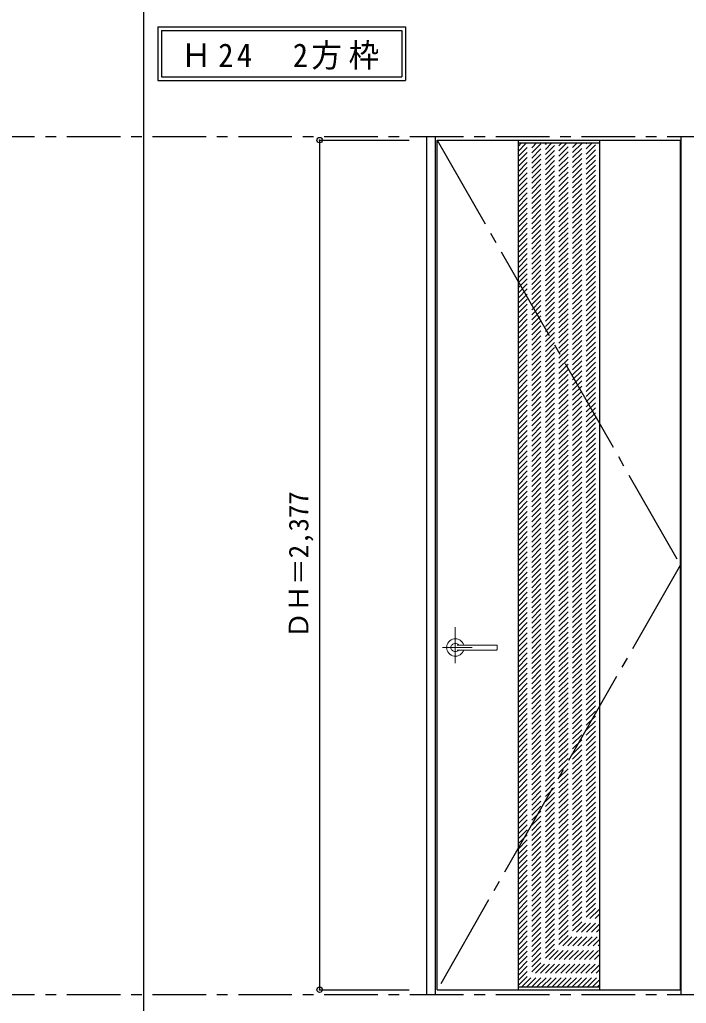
# Model space of a CAD drawing. Units: millimetres, scale not verified. Extents: x -6000 to 5700, y -4307 to 4260.
# Drawn here: x 858 to 2723, y -2788 to -36 of the extents above; entities that cross this region are included whole.
import ezdxf
from ezdxf.enums import TextEntityAlignment as Align

# ---------------------------------------------------------------- set-up
doc = ezdxf.new("R2010")
doc.units = ezdxf.units.MM
doc.header["$LTSCALE"] = 30
doc.header["$PDMODE"] = 32
doc.header["$PDSIZE"] = 15
for name, pattern in [('CHAIN1', [8, 5, -1, 1, -1]), ('CHAIN2', [12, 9, -1, 1, -1]), ('DASHED1', [1.8, 1.2, -0.6])]:
    doc.linetypes.add(name, pattern=pattern)
for name, color, linetype in [('0-1_通り芯', 7, 'CHAIN1'), ('0-2_扉', 3, 'Continuous'), ('0-3_仕上げ', 7, 'Continuous'), ('0-4_枠', 3, 'Continuous'), ('0-7', 7, 'CHAIN2'), ('0-A_文字', 7, 'Continuous'), ('0-B_寸法', 7, 'Continuous'), ('0-C_ハッチ', 4, 'DASHED1'), ('F-1_枠', 6, 'Continuous')]:
    doc.layers.add(name, color=color, linetype=linetype)
doc.layers.add('0-5_レバー', color=7, linetype='Continuous', lineweight=18)
doc.styles.add('ＭＳ ゴシック', font='')
doc.styles.get('ＭＳ ゴシック').set_extended_font_data('MS Gothic')

msp = doc.modelspace()

# ---------------------------------------------------------------- linework, layer by layer
at = {"layer": '0-1_通り芯'}
for p, q in [((-5490, -362.5), (3436.4, -362.5)), ((-5490, -2762.5), (3436.4, -2762.5))]:
    msp.add_line(p, q, dxfattribs=at)
at = {"layer": '0-2_扉'}
for p, q in [((2026.4, -372.5), (2706.4, -372.5)), ((2026.4, -2749.5), (2026.4, -372.5)), ((2706.4, -2749.5), (2706.4, -372.5)), ((2026.4, -2749.5), (2706.4, -2749.5))]:
    msp.add_line(p, q, dxfattribs=at)
at = {"layer": '0-3_仕上げ', "color": 3}
for p, q in [((2252.4, -372.5), (2252.4, -2749.5)), ((2480.4, -372.5), (2480.4, -2749.5))]:
    msp.add_line(p, q, dxfattribs=at)
at = {"layer": '0-3_仕上げ'}
for p, q in [((2252.4, -380.5), (2480.4, -380.5)), ((2252.4, -2741.5), (2480.4, -2741.5))]:
    msp.add_line(p, q, dxfattribs=at)
at = {"layer": '0-4_枠'}
for p, q in [((1997.4, -2762.5), (1997.4, -362.5)), ((2021.4, -2762.5), (2021.4, -362.5)), ((2708.4, -2762.5), (2708.4, -362.5))]:
    msp.add_line(p, q, dxfattribs=at)
at = {"layer": '0-5_レバー', "color": 4, "linetype": 'CHAIN1'}
for p, q in [((2076.9, -1735.54), (2076.9, -1835.39)), ((2123.7, -1792), (2040.68, -1792))]:
    msp.add_line(p, q, dxfattribs=at)
at = {"layer": '0-5_レバー'}
for q in [(2193.9, -1786.51), (2193.9, -1797.5)]:
    msp.add_line((2193.9, -1792), q, dxfattribs=at)
for points in [[(2086.86, -1785.01), (2086.09, -1784.22), (2084.12, -1782.85), (2081.88, -1781.84), (2079.44, -1781.21), (2076.9, -1781), (2074.36, -1781.21), (2071.93, -1781.84), (2069.68, -1782.85), (2067.71, -1784.22), (2066.09, -1785.89), (2064.89, -1787.79), (2064.15, -1789.85), (2063.9, -1792), (2064.15, -1794.15), (2064.89, -1796.21), (2066.09, -1798.11), (2067.71, -1799.78), (2069.68, -1801.15), (2071.93, -1802.16), (2074.36, -1802.79), (2076.9, -1803), (2079.44, -1802.79), (2081.88, -1802.16), (2084.12, -1801.15), (2086.09, -1799.78), (2086.86, -1798.99)], [(2192.4, -1785), (2182.67, -1785), (2172.49, -1785), (2162.89, -1785), (2153.9, -1785), (2145.49, -1785), (2137.68, -1785), (2130.86, -1785), (2124.56, -1785), (2118.8, -1785), (2113.55, -1785), (2108.76, -1785), (2104.11, -1785), (2099.9, -1785), (2096.15, -1785), (2094.15, -1785), (2092.3, -1785), (2090.29, -1785.01), (2087.88, -1785.01), (2086.39, -1785.01), (2084.85, -1785.01), (2083.33, -1785.01), (2082.23, -1785.01), (2081.77, -1785.01), (2081.77, -1785.02)], [(2192.4, -1785), (2183.32, -1785), (2182.92, -1785)], [(2081.92, -1798.99), (2082.05, -1798.99), (2082.49, -1798.99), (2083.21, -1798.99), (2084.23, -1798.99), (2085.49, -1798.99), (2086.84, -1798.99), (2089.7, -1798.99), (2092.68, -1799), (2095.7, -1799), (2098.74, -1799), (2101.81, -1799), (2104.89, -1799), (2108.89, -1799), (2113.3, -1799), (2118.27, -1799), (2123.8, -1799), (2129.89, -1799), (2136.54, -1799), (2143.75, -1799), (2152.34, -1799), (2161.6, -1799), (2171.54, -1799), (2182.15, -1799), (2192.4, -1799)]]:
    msp.add_lwpolyline(points, dxfattribs=at)
for centre, radius, start, end in [((2076.9, -1792), 24.55, 16.59952, 343.36736), ((2192.4, -1786.5), 1.5, 0.00847, 89.9163), ((2192.4, -1786.5), 1.5, 360, 90.17419), ((2192.4, -1797.5), 1.5, 270.16419, 0), ((2192.4, -1797.5), 1.5, 269.91059, 359.99153)]:
    msp.add_arc(centre, radius, start, end, dxfattribs=at)
at = {"layer": '0-7'}
for p, q in [((2026.4, -372.5), (2706.4, -1561)), ((2706.4, -1561), (2026.4, -2749.5))]:
    msp.add_line(p, q, dxfattribs=at)
at = {"layer": '0-A_文字'}
for p, q in [((1244.8, -55.5), (1244.8, -205.5)), ((1254.8, -65.5), (1254.8, -195.5)), ((1254.8, -65.5), (1927.43, -65.5)), ((1927.43, -65.5), (1927.43, -195.5)), ((1244.8, -205.5), (1937.43, -205.5)), ((1254.8, -195.5), (1927.43, -195.5))]:
    msp.add_line(p, q, dxfattribs=at)
msp.add_lwpolyline([(1244.8, -55.5), (1937.43, -55.5), (1937.43, -205.5)], dxfattribs=at)
at = {"layer": '0-B_寸法', "color": 4}
for p, q in [((1697.4, -372.5), (1947.4, -372.5)), ((1697.4, -372.5), (1697.4, -2749.5)), ((1697.4, -2749.5), (1947.4, -2749.5))]:
    msp.add_line(p, q, dxfattribs=at)
at = {"layer": '0-B_寸法'}
for p in [(1697.4, -372.5), (1697.4, -2749.5)]:
    msp.add_point(p, dxfattribs=at)
at = {"layer": '0-C_ハッチ'}
for p, q in [((2252.4, -390.1), (2262, -380.5)), ((2252.4, -404.25), (2276.15, -380.5)), ((2252.4, -602.24), (2474.14, -380.5)), ((2252.4, -588.09), (2459.99, -380.5)), ((2252.4, -573.95), (2445.85, -380.5)), ((2252.4, -559.81), (2431.71, -380.5)), ((2252.4, -545.67), (2417.57, -380.5)), ((2252.4, -531.52), (2403.42, -380.5)), ((2252.4, -517.38), (2389.28, -380.5)), ((2252.4, -503.24), (2375.14, -380.5)), ((2252.4, -489.1), (2361, -380.5)), ((2252.4, -474.96), (2346.86, -380.5)), ((2252.4, -460.81), (2332.71, -380.5)), ((2252.4, -432.53), (2304.43, -380.5)), ((2252.4, -446.67), (2318.57, -380.5)), ((2252.4, -418.39), (2290.29, -380.5)), ((2252.4, -616.38), (2480.4, -388.38)), ((2252.4, -630.52), (2480.4, -402.52)), ((2252.4, -644.66), (2480.4, -416.66)), ((2252.4, -658.8), (2480.4, -430.8)), ((2252.4, -672.95), (2480.4, -444.95)), ((2252.4, -687.09), (2480.4, -459.09)), ((2252.4, -701.23), (2480.4, -473.23)), ((2252.4, -715.37), (2480.4, -487.37)), ((2252.4, -729.51), (2480.4, -501.51)), ((2252.4, -743.66), (2480.4, -515.66)), ((2252.4, -757.8), (2480.4, -529.8)), ((2252.4, -771.94), (2480.4, -543.94)), ((2252.4, -786.08), (2480.4, -558.08)), ((2252.4, -800.23), (2480.4, -572.23)), ((2252.4, -814.37), (2480.4, -586.37)), ((2252.4, -828.51), (2480.4, -600.51)), ((2252.4, -842.65), (2480.4, -614.65)), ((2252.4, -856.79), (2480.4, -628.79)), ((2252.4, -870.94), (2480.4, -642.94)), ((2252.4, -885.08), (2480.4, -657.08)), ((2252.4, -899.22), (2480.4, -671.22)), ((2252.4, -913.36), (2480.4, -685.36)), ((2252.4, -927.5), (2480.4, -699.5)), ((2252.4, -941.65), (2480.4, -713.65)), ((2252.4, -955.79), (2480.4, -727.79)), ((2252.4, -969.93), (2480.4, -741.93)), ((2252.4, -984.07), (2480.4, -756.07)), ((2252.4, -998.22), (2480.4, -770.22)), ((2252.4, -1012.36), (2480.4, -784.36)), ((2252.4, -1026.5), (2480.4, -798.5)), ((2252.4, -1040.64), (2480.4, -812.64)), ((2252.4, -1054.78), (2480.4, -826.78)), ((2252.4, -1068.93), (2480.4, -840.93)), ((2252.4, -1083.07), (2480.4, -855.07)), ((2252.4, -1097.21), (2480.4, -869.21)), ((2252.4, -1111.35), (2480.4, -883.35)), ((2252.4, -1125.49), (2480.4, -897.49)), ((2252.4, -1139.64), (2480.4, -911.64)), ((2252.4, -1153.78), (2480.4, -925.78)), ((2252.4, -1167.92), (2480.4, -939.92)), ((2252.4, -1182.06), (2480.4, -954.06)), ((2252.4, -1196.21), (2480.4, -968.21)), ((2252.4, -1210.35), (2480.4, -982.35)), ((2252.4, -1224.49), (2480.4, -996.49)), ((2252.4, -1238.63), (2480.4, -1010.63)), ((2252.4, -1252.77), (2480.4, -1024.77)), ((2252.4, -1266.92), (2480.4, -1038.92)), ((2252.4, -1281.06), (2480.4, -1053.06)), ((2252.4, -1295.2), (2480.4, -1067.2)), ((2252.4, -1309.34), (2480.4, -1081.34)), ((2252.4, -1323.48), (2480.4, -1095.48)), ((2252.4, -1337.63), (2480.4, -1109.63)), ((2252.4, -1351.77), (2480.4, -1123.77)), ((2252.4, -1365.91), (2480.4, -1137.91)), ((2252.4, -1380.05), (2480.4, -1152.05)), ((2252.4, -1394.2), (2480.4, -1166.2)), ((2252.4, -1408.34), (2480.4, -1180.34)), ((2252.4, -1422.48), (2480.4, -1194.48)), ((2252.4, -1436.62), (2480.4, -1208.62)), ((2252.4, -1450.76), (2480.4, -1222.76)), ((2252.4, -1464.91), (2480.4, -1236.91)), ((2252.4, -1479.05), (2480.4, -1251.05)), ((2252.4, -1493.19), (2480.4, -1265.19)), ((2252.4, -1507.33), (2480.4, -1279.33)), ((2252.4, -1521.47), (2480.4, -1293.47)), ((2252.4, -1535.62), (2480.4, -1307.62)), ((2252.4, -1549.76), (2480.4, -1321.76)), ((2252.4, -1563.9), (2480.4, -1335.9)), ((2252.4, -1578.04), (2480.4, -1350.04)), ((2252.4, -1592.19), (2480.4, -1364.19)), ((2252.4, -1606.33), (2480.4, -1378.33)), ((2252.4, -1620.47), (2480.4, -1392.47)), ((2252.4, -1634.61), (2480.4, -1406.61)), ((2252.4, -1648.75), (2480.4, -1420.75)), ((2252.4, -1662.9), (2480.4, -1434.9)), ((2252.4, -1677.04), (2480.4, -1449.04)), ((2252.4, -1691.18), (2480.4, -1463.18)), ((2252.4, -1705.32), (2480.4, -1477.32)), ((2252.4, -1719.46), (2480.4, -1491.46)), ((2252.4, -1733.61), (2480.4, -1505.61)), ((2252.4, -1747.75), (2480.4, -1519.75)), ((2252.4, -1761.89), (2480.4, -1533.89)), ((2252.4, -1776.03), (2480.4, -1548.03)), ((2252.4, -1790.17), (2480.4, -1562.17)), ((2252.4, -1804.32), (2480.4, -1576.32)), ((2252.4, -1818.46), (2480.4, -1590.46)), ((2252.4, -1832.6), (2480.4, -1604.6)), ((2252.4, -1846.74), (2480.4, -1618.74)), ((2252.4, -1860.89), (2480.4, -1632.89)), ((2252.4, -1875.03), (2480.4, -1647.03)), ((2252.4, -1889.17), (2480.4, -1661.17)), ((2252.4, -1903.31), (2480.4, -1675.31)), ((2252.4, -1917.45), (2480.4, -1689.45)), ((2252.4, -1931.6), (2480.4, -1703.6)), ((2252.4, -1945.74), (2480.4, -1717.74)), ((2252.4, -1959.88), (2480.4, -1731.88)), ((2252.4, -1974.02), (2480.4, -1746.02)), ((2252.4, -1988.16), (2480.4, -1760.16)), ((2252.4, -2002.31), (2480.4, -1774.31)), ((2252.4, -2016.45), (2480.4, -1788.45)), ((2252.4, -2030.59), (2480.4, -1802.59)), ((2252.4, -2044.73), (2480.4, -1816.73)), ((2252.4, -2058.88), (2480.4, -1830.88)), ((2252.4, -2073.02), (2480.4, -1845.02)), ((2252.4, -2087.16), (2480.4, -1859.16)), ((2252.4, -2101.3), (2480.4, -1873.3)), ((2252.4, -2115.44), (2480.4, -1887.44)), ((2252.4, -2129.59), (2480.4, -1901.59)), ((2252.4, -2143.73), (2480.4, -1915.73)), ((2252.4, -2157.87), (2480.4, -1929.87)), ((2252.4, -2172.01), (2480.4, -1944.01)), ((2252.4, -2186.15), (2480.4, -1958.15)), ((2252.4, -2200.3), (2480.4, -1972.3)), ((2252.4, -2214.44), (2480.4, -1986.44)), ((2252.4, -2228.58), (2480.4, -2000.58)), ((2252.4, -2242.72), (2480.4, -2014.72)), ((2252.4, -2256.87), (2480.4, -2028.87)), ((2252.4, -2271.01), (2480.4, -2043.01)), ((2252.4, -2285.15), (2480.4, -2057.15)), ((2252.4, -2299.29), (2480.4, -2071.29)), ((2252.4, -2313.43), (2480.4, -2085.43)), ((2252.4, -2327.58), (2480.4, -2099.58)), ((2252.4, -2341.72), (2480.4, -2113.72)), ((2252.4, -2355.86), (2480.4, -2127.86)), ((2252.4, -2370), (2480.4, -2142)), ((2252.4, -2384.14), (2480.4, -2156.14)), ((2252.4, -2398.29), (2480.4, -2170.29)), ((2252.4, -2412.43), (2480.4, -2184.43)), ((2252.4, -2426.57), (2480.4, -2198.57)), ((2252.4, -2440.71), (2480.4, -2212.71)), ((2252.4, -2454.86), (2480.4, -2226.86)), ((2252.4, -2469), (2480.4, -2241)), ((2252.4, -2483.14), (2480.4, -2255.14)), ((2252.4, -2497.28), (2480.4, -2269.28)), ((2252.4, -2511.42), (2480.4, -2283.42)), ((2252.4, -2525.57), (2480.4, -2297.57)), ((2252.4, -2539.71), (2480.4, -2311.71)), ((2252.4, -2553.85), (2480.4, -2325.85)), ((2252.4, -2567.99), (2480.4, -2339.99)), ((2252.4, -2582.13), (2480.4, -2354.13)), ((2252.4, -2596.28), (2480.4, -2368.28)), ((2252.4, -2610.42), (2480.4, -2382.42)), ((2252.4, -2624.56), (2480.4, -2396.56)), ((2252.4, -2638.7), (2480.4, -2410.7)), ((2252.4, -2652.85), (2480.4, -2424.85)), ((2252.4, -2666.99), (2480.4, -2438.99)), ((2252.4, -2681.13), (2480.4, -2453.13)), ((2252.4, -2695.27), (2480.4, -2467.27)), ((2252.4, -2709.41), (2480.4, -2481.41)), ((2252.4, -2723.56), (2480.4, -2495.56)), ((2252.4, -2737.7), (2480.4, -2509.7)), ((2262.74, -2741.5), (2480.4, -2523.84)), ((2276.88, -2741.5), (2480.4, -2537.98)), ((2291.02, -2741.5), (2480.4, -2552.12)), ((2305.17, -2741.5), (2480.4, -2566.27)), ((2319.31, -2741.5), (2480.4, -2580.41)), ((2333.45, -2741.5), (2480.4, -2594.55)), ((2347.59, -2741.5), (2480.4, -2608.69)), ((2361.74, -2741.5), (2480.4, -2622.84)), ((2375.88, -2741.5), (2480.4, -2636.98)), ((2390.02, -2741.5), (2480.4, -2651.12)), ((2404.16, -2741.5), (2480.4, -2665.26)), ((2418.3, -2741.5), (2480.4, -2679.4)), ((2432.45, -2741.5), (2480.4, -2693.55)), ((2446.59, -2741.5), (2480.4, -2707.69)), ((2460.73, -2741.5), (2480.4, -2721.83)), ((2474.87, -2741.5), (2480.4, -2735.97))]:
    msp.add_line(p, q, dxfattribs=at)
at = {"layer": 'F-1_枠'}
msp.add_line((1204.8, 4175), (1204.8, -3790), dxfattribs=at)

# ---------------------------------------------------------------- texts
at = {"layer": '0-A_文字', "insert": (1309.46, -175.5), "char_height": 65.98, "attachment_point": 7, "style": 'ＭＳ ゴシック'}
msp.add_mtext('\\T1.22;\\W0.95;Ｈ24\u30002方枠', dxfattribs=at)
at = {"layer": '0-B_寸法', "style": 'ＭＳ ゴシック'}
msp.add_text('ＤＨ＝2,377', height=54.99, rotation=90, dxfattribs=at).set_placement((1682.4, -1767.25), align=Align.BOTTOM_LEFT)

doc.saveas('drawing.dxf')
